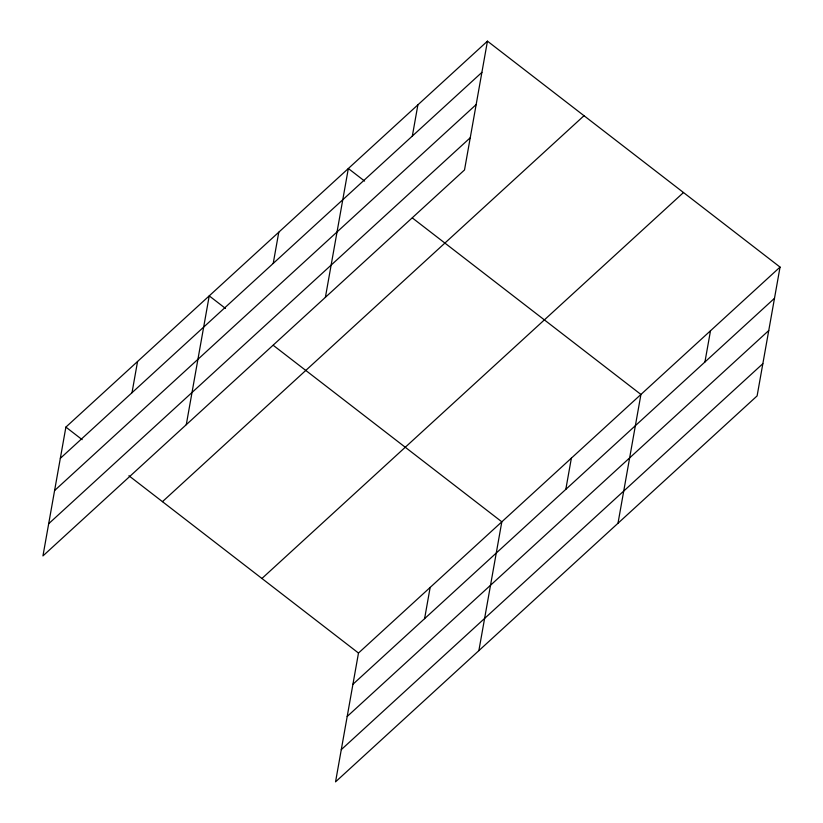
<?xml version="1.0" encoding="UTF-8"?>
<svg xmlns="http://www.w3.org/2000/svg" width="823" height="823" viewBox="0 0 823 823"><rect width="100%" height="100%" fill="white"/><g stroke="black" fill="none" stroke-linecap="round" stroke-linejoin="round"><path stroke-width="1.23" d="M487.453 41.15L65.891 427.096L42.95 555.906L464.511 169.96L487.453 41.15L780.05 267.094L757.109 395.904L335.547 781.85L358.489 653.04L780.05 267.094M131.999 392.715L137.564 361.482M186.276 424.689L209.227 295.879L225.492 308.43M273.215 263.422L278.781 232.199M325.394 297.319L348.335 168.509L364.599 181.07M412.333 136.062L417.899 104.83M424.596 618.659L430.151 587.427M478.873 650.623L501.824 521.813L273.257 345.321M565.812 489.366L571.378 458.133M617.991 523.263L640.932 394.454L412.374 217.961M704.93 361.997L710.496 330.774M60.336 458.329L481.887 72.383M54.596 490.529L476.157 104.583M48.691 523.706L470.242 137.76M162.45 501.66L584.011 115.714M261.93 578.476L683.491 192.531M352.923 684.273L774.484 298.317M347.193 716.473L768.754 330.527M341.278 749.65L762.839 363.704M65.891 427.096L82.156 439.657M128.913 475.756L358.489 653.04"/></g></svg>
